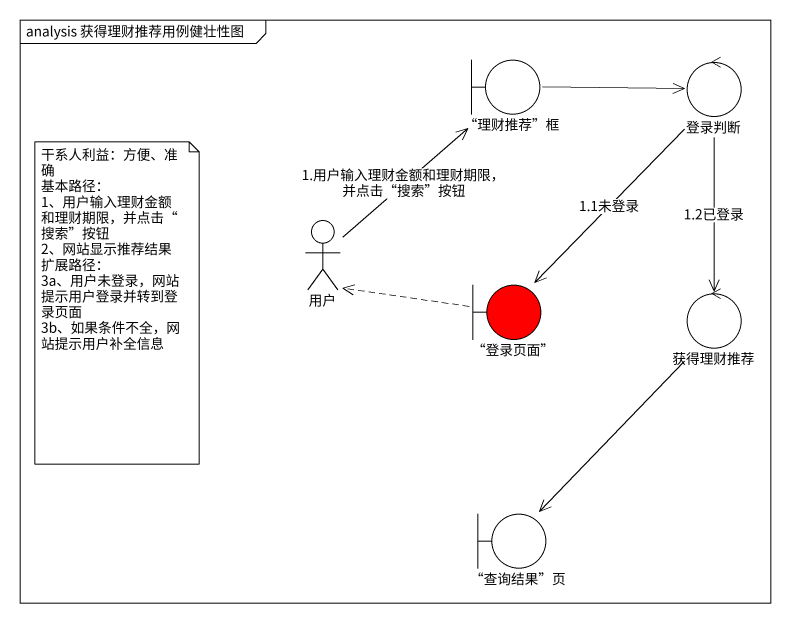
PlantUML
@startuml
mainframe analysis 获得理财推荐用例健壮性图
boundary "“理财推荐”框" as 理财推荐_框
control 登录判断
actor 用户
boundary "“登录页面”" as 登录页面 #FF0000
control 获得理财推荐
boundary "“查询结果”页" as 查询结果_页
理财推荐_框 -right-> 登录判断
登录判断 --> 登录页面 : 1.1未登录
登录判断 --> 获得理财推荐 : 1.2已登录
用户 -up-> 理财推荐_框 : 1.用户输入理财金额和理财期限，并点击“搜索”按钮
登录页面 .left.> 用户
获得理财推荐 --> 查询结果_页
note as N1
  干系人利益：方便、准确
  基本路径：
  1、用户输入理财金额和理财期限，并点击“搜索”按钮
  2、网站显示推荐结果
  扩展路径：
  3a、用户未登录，网站提示用户登录并转到登录页面
  3b、如果条件不全，网站提示用户补全信息
end note
@enduml
